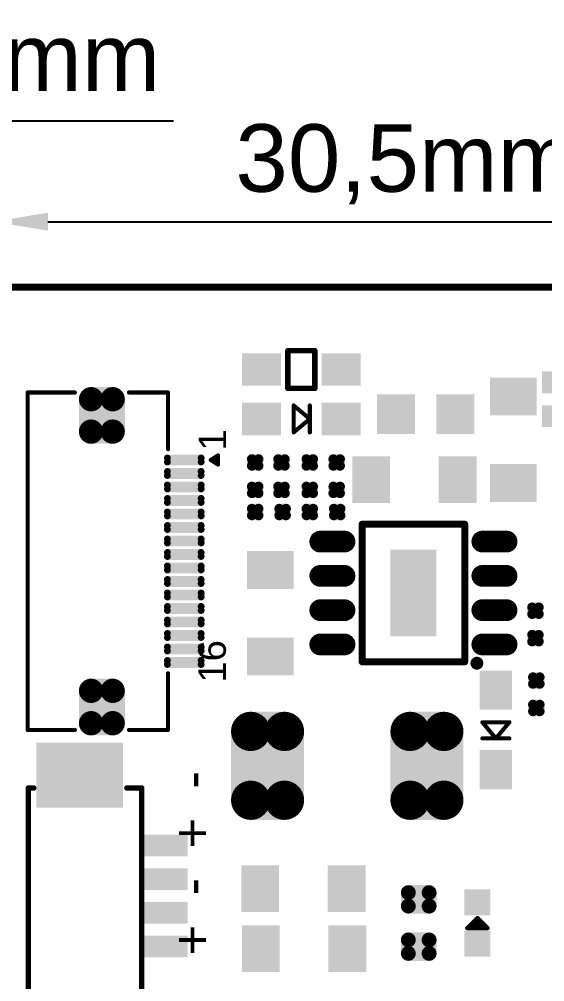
# Model space of a CAD drawing. Header units: millimetres. Extents: x 154 to 268, y 72 to 174.
# Drawn here: x 183.98 to 203.44, y 138.73 to 174.38 of the extents above; entities that cross this region are included whole.
import ezdxf

# ---------------------------------------------------------------- set-up
doc = ezdxf.new("R2010")
doc.units = ezdxf.units.MM
for name, color, linetype in [('Mechanical9', 56, 'Continuous'), ('TopOverlay', 52, 'Continuous'), ('TopPaste', 8, 'Continuous'), ('TopSolder', 216, 'Continuous')]:
    doc.layers.add(name, color=color, linetype=linetype)
doc.styles.get("Standard").update_dxf_attribs({"font": 'arial.ttf'})
doc.dimstyles.new('ISO-25', dxfattribs={"dimtxt": 2.5, "dimasz": 2, "dimexe": 1.25, "dimexo": 0.625, "dimtad": 1, "dimtxsty": 'Standard', "dimcen": 2.5, "dimadec": 0, "dimazin": 0, "dimtfac": 1, "dimtmove": 0, "dimatfit": 3, "dimfxl": 1, "dimarcsym": 0})

# ---------------------------------------------------------------- blocks, each defined once
blk = doc.blocks.new('*D4')
at = {"color": 0, "lineweight": -2}
for p, q in [((169.544, 165.078), (169.544, 171.864)), ((174.044, 165.078), (174.044, 171.864)), ((167.544, 170.614), (165.544, 170.614)), ((169.544, 170.614), (174.044, 170.614)), ((176.044, 170.614), (189.698, 170.614))]:
    blk.add_line(p, q, dxfattribs=at)
at = {"color": 0}
for points in [[(167.544, 170.947), (167.544, 170.28), (169.544, 170.614)], [(176.044, 170.947), (176.044, 170.28), (174.044, 170.614)]]:
    blk.add_solid(points, dxfattribs=at)
at = {"layer": 'Defpoints', "color": 0}
for p in [(174.044, 170.614), (169.544, 164.453), (174.044, 164.453)]:
    blk.add_point(p, dxfattribs=at)
at = {"color": 0, "insert": (183.871, 172.736), "char_height": 2.5, "attachment_point": 5}
blk.add_mtext('4,5mm', dxfattribs=at)
blk = doc.blocks.new('*D6')
at = {"color": 0, "lineweight": -2}
for p, q in [((183.044, 165.078), (183.044, 168.128)), ((213.544, 165.078), (213.544, 168.128)), ((185.044, 166.878), (211.544, 166.878))]:
    blk.add_line(p, q, dxfattribs=at)
at = {"color": 0}
for points in [[(185.044, 167.211), (185.044, 166.545), (183.044, 166.878)], [(211.544, 167.211), (211.544, 166.545), (213.544, 166.878)]]:
    blk.add_solid(points, dxfattribs=at)
at = {"layer": 'Defpoints', "color": 0}
for p in [(213.544, 166.878), (183.044, 164.453), (213.544, 164.453)]:
    blk.add_point(p, dxfattribs=at)
at = {"color": 0, "insert": (198.294, 169.005), "char_height": 2.5, "attachment_point": 5}
blk.add_mtext('30,5mm', dxfattribs=at)

msp = doc.modelspace()

# ---------------------------------------------------------------- linework, layer by layer
at = {"layer": 'Mechanical9', "const_width": 0.254}
msp.add_lwpolyline([(183.044, 164.453), (213.544, 164.453)], dxfattribs=at)
at = {"layer": 'TopOverlay'}
for p, q in [((194.741, 159.573), (194.141, 160.073)), ((194.141, 160.073), (194.141, 159.073)), ((194.141, 159.073), (194.741, 159.573)), ((201.129, 148.34), (201.629, 147.74)), ((202.129, 148.34), (201.129, 148.34)), ((201.629, 147.74), (202.129, 148.34))]:
    msp.add_line(p, q, dxfattribs=at)
for points, const_width in [([(193.927, 160.703), (193.927, 162.103)], 0.2), ([(193.927, 162.103), (194.927, 162.103)], 0.2), ([(194.927, 160.703), (194.927, 162.103)], 0.2), ([(193.927, 160.703), (194.927, 160.703)], 0.2), ([(184.293, 160.553), (184.293, 148.053)], 0.152), ([(184.293, 160.553), (186.043, 160.553)], 0.152), ([(188.043, 160.553), (189.493, 160.553)], 0.152), ([(189.493, 158.453), (189.493, 160.553)], 0.152), ([(194.141, 160.073), (194.741, 159.573)], 0.152), ([(194.141, 159.173), (194.141, 160.073)], 0.152), ([(194.741, 159.073), (194.741, 160.073)], 0.152), ([(194.141, 159.073), (194.741, 159.573)], 0.152), ([(194.141, 159.073), (194.141, 159.173)], 0.152), ([(191.073, 158.053), (191.343, 158.223)], 0.152), ([(191.343, 157.883), (191.343, 158.223)], 0.152), ([(191.073, 158.053), (191.343, 157.883)], 0.152), ([(191.073, 158.053), (191.243, 158.053)], 0.152), ([(196.677, 155.675), (200.477, 155.675)], 0.254), ([(196.677, 155.15), (196.677, 155.675)], 0.254), ([(200.477, 150.575), (200.477, 155.675)], 0.254), ([(196.677, 150.575), (196.677, 155.15)], 0.254), ([(196.677, 150.575), (200.477, 150.575)], 0.254), ([(189.493, 148.053), (189.493, 150.153)], 0.152), ([(201.129, 148.34), (201.629, 147.74)], 0.152), ([(201.129, 148.34), (201.229, 148.34)], 0.152), ([(201.229, 148.34), (202.129, 148.34)], 0.152), ([(201.629, 147.74), (202.129, 148.34)], 0.152), ([(184.293, 148.053), (186.043, 148.053)], 0.152), ([(188.043, 148.053), (189.493, 148.053)], 0.152), ([(201.129, 147.74), (202.129, 147.74)], 0.152), ([(184.318, 137.903), (184.318, 145.903)], 0.203), ([(184.318, 145.903), (184.318, 145.903)], 0.203), ([(184.318, 145.903), (184.518, 145.903)], 0.203), ([(187.968, 145.903), (188.518, 145.903)], 0.203), ([(188.518, 137.903), (188.518, 145.903)], 0.203), ([(188.518, 145.903), (188.518, 145.903)], 0.203), ([(188.518, 145.903), (188.518, 145.903)], 0.203), ([(200.563, 140.712), (200.944, 141.093)], 0.152), ([(200.563, 140.712), (200.944, 141.093)], 0.152), ([(200.753, 140.712), (200.944, 140.903)], 0.152), ([(200.944, 141.093), (201.325, 140.712)], 0.152), ([(200.944, 140.712), (200.944, 141.093)], 0.152), ([(200.944, 140.903), (201.134, 140.712)], 0.152), ([(200.563, 140.712), (201.325, 140.712)], 0.152), ([(200.563, 140.712), (200.753, 140.712)], 0.152), ([(200.944, 140.712), (201.325, 140.712)], 0.152), ([(201.134, 140.712), (201.325, 140.712)], 0.152)]:
    msp.add_lwpolyline(points, dxfattribs=dict(at, const_width=const_width))
for points, const_width in [([(193.877, 162.103, 1), (193.977, 162.103, 1)], 0.1), ([(193.877, 162.103, 1), (193.977, 162.103, 1)], 0.1), ([(194.877, 162.103, 1), (194.977, 162.103, 1)], 0.1), ([(194.877, 162.103, 1), (194.977, 162.103, 1)], 0.1), ([(193.877, 160.703, 1), (193.977, 160.703, 1)], 0.1), ([(193.877, 160.703, 1), (193.977, 160.703, 1)], 0.1), ([(194.877, 160.703, 1), (194.977, 160.703, 1)], 0.1), ([(194.877, 160.703, 1), (194.977, 160.703, 1)], 0.1), ([(184.255, 160.553, 1), (184.331, 160.553, 1)], 0.0762), ([(184.255, 160.553, 1), (184.331, 160.553, 1)], 0.0762), ([(186.005, 160.553, 1), (186.081, 160.553, 1)], 0.0762), ([(188.005, 160.553, 1), (188.081, 160.553, 1)], 0.0762), ([(189.455, 160.553, 1), (189.531, 160.553, 1)], 0.0762), ([(189.455, 160.553, 1), (189.531, 160.553, 1)], 0.0762), ([(194.103, 160.073, 1), (194.179, 160.073, 1)], 0.0762), ([(194.103, 160.073, 1), (194.179, 160.073, 1)], 0.0762), ([(194.703, 160.073, 1), (194.779, 160.073, 1)], 0.0762), ([(194.703, 159.573, 1), (194.779, 159.573, 1)], 0.0762), ([(194.703, 159.573, 1), (194.779, 159.573, 1)], 0.0762), ([(194.103, 159.173, 1), (194.179, 159.173, 1)], 0.0762), ([(194.103, 159.173, 1), (194.179, 159.173, 1)], 0.0762), ([(194.103, 159.073, 1), (194.179, 159.073, 1)], 0.0762), ([(194.103, 159.073, 1), (194.179, 159.073, 1)], 0.0762), ([(194.703, 159.073, 1), (194.779, 159.073, 1)], 0.0762), ([(189.455, 158.453, 1), (189.531, 158.453, 1)], 0.0762), ([(191.305, 158.223, 1), (191.381, 158.223, 1)], 0.0762), ([(191.305, 158.223, 1), (191.381, 158.223, 1)], 0.0762), ([(191.035, 158.053, 1), (191.111, 158.053, 1)], 0.0762), ([(191.035, 158.053, 1), (191.111, 158.053, 1)], 0.0762), ([(191.035, 158.053, 1), (191.111, 158.053, 1)], 0.0762), ([(191.205, 158.053, 1), (191.281, 158.053, 1)], 0.0762), ([(191.305, 157.883, 1), (191.381, 157.883, 1)], 0.0762), ([(191.305, 157.883, 1), (191.381, 157.883, 1)], 0.0762), ([(196.614, 155.675, 1), (196.741, 155.675, 1)], 0.127), ([(196.614, 155.675, 1), (196.741, 155.675, 1)], 0.127), ([(200.414, 155.675, 1), (200.541, 155.675, 1)], 0.127), ([(200.414, 155.675, 1), (200.541, 155.675, 1)], 0.127), ([(196.614, 155.15, 1), (196.741, 155.15, 1)], 0.127), ([(196.614, 155.15, 1), (196.741, 155.15, 1)], 0.127), ([(196.614, 150.575, 1), (196.741, 150.575, 1)], 0.127), ([(196.614, 150.575, 1), (196.741, 150.575, 1)], 0.127), ([(200.414, 150.575, 1), (200.541, 150.575, 1)], 0.127), ([(200.414, 150.575, 1), (200.541, 150.575, 1)], 0.127), ([(201.039, 150.525, 1), (200.815, 150.525, 1)], 0.254), ([(200.752, 150.525, 1), (200.879, 150.525, 1)], 0.127), ([(200.976, 150.525, 1), (201.103, 150.525, 1)], 0.127), ([(189.455, 150.153, 1), (189.531, 150.153, 1)], 0.0762), ([(201.091, 148.34, 1), (201.167, 148.34, 1)], 0.0762), ([(201.091, 148.34, 1), (201.167, 148.34, 1)], 0.0762), ([(201.191, 148.34, 1), (201.267, 148.34, 1)], 0.0762), ([(201.191, 148.34, 1), (201.267, 148.34, 1)], 0.0762), ([(202.091, 148.34, 1), (202.167, 148.34, 1)], 0.0762), ([(202.091, 148.34, 1), (202.167, 148.34, 1)], 0.0762), ([(184.255, 148.053, 1), (184.331, 148.053, 1)], 0.0762), ([(184.255, 148.053, 1), (184.331, 148.053, 1)], 0.0762), ([(186.005, 148.053, 1), (186.081, 148.053, 1)], 0.0762), ([(188.005, 148.053, 1), (188.081, 148.053, 1)], 0.0762), ([(189.455, 148.053, 1), (189.531, 148.053, 1)], 0.0762), ([(189.455, 148.053, 1), (189.531, 148.053, 1)], 0.0762), ([(201.091, 147.74, 1), (201.167, 147.74, 1)], 0.0762), ([(201.591, 147.74, 1), (201.667, 147.74, 1)], 0.0762), ([(201.591, 147.74, 1), (201.667, 147.74, 1)], 0.0762), ([(202.091, 147.74, 1), (202.167, 147.74, 1)], 0.0762), ([(184.268, 145.903, 1), (184.369, 145.903, 1)], 0.102), ([(184.268, 145.903, 1), (184.369, 145.903, 1)], 0.102), ([(184.268, 145.903, 1), (184.369, 145.903, 1)], 0.102), ([(184.268, 145.903, 1), (184.369, 145.903, 1)], 0.102), ([(184.468, 145.903, 1), (184.569, 145.903, 1)], 0.102), ([(187.918, 145.903, 1), (188.019, 145.903, 1)], 0.102), ([(188.468, 145.903, 1), (188.569, 145.903, 1)], 0.102), ([(188.468, 145.903, 1), (188.569, 145.903, 1)], 0.102), ([(188.468, 145.903, 1), (188.569, 145.903, 1)], 0.102), ([(188.468, 145.903, 1), (188.569, 145.903, 1)], 0.102), ([(188.468, 145.903, 1), (188.569, 145.903, 1)], 0.102), ([(188.468, 145.903, 1), (188.569, 145.903, 1)], 0.102), ([(200.906, 141.093, 1), (200.982, 141.093, 1)], 0.0762), ([(200.906, 141.093, 1), (200.982, 141.093, 1)], 0.0762), ([(200.906, 141.093, 1), (200.982, 141.093, 1)], 0.0762), ([(200.906, 141.093, 1), (200.982, 141.093, 1)], 0.0762), ([(200.906, 140.903, 1), (200.982, 140.903, 1)], 0.0762), ([(200.906, 140.903, 1), (200.982, 140.903, 1)], 0.0762), ([(200.525, 140.712, 1), (200.601, 140.712, 1)], 0.0762), ([(200.525, 140.712, 1), (200.601, 140.712, 1)], 0.0762), ([(200.525, 140.712, 1), (200.601, 140.712, 1)], 0.0762), ([(200.525, 140.712, 1), (200.601, 140.712, 1)], 0.0762), ([(200.715, 140.712, 1), (200.791, 140.712, 1)], 0.0762), ([(200.715, 140.712, 1), (200.791, 140.712, 1)], 0.0762), ([(200.906, 140.712, 1), (200.982, 140.712, 1)], 0.0762), ([(200.906, 140.712, 1), (200.982, 140.712, 1)], 0.0762), ([(201.096, 140.712, 1), (201.172, 140.712, 1)], 0.0762), ([(201.096, 140.712, 1), (201.172, 140.712, 1)], 0.0762), ([(201.287, 140.712, 1), (201.363, 140.712, 1)], 0.0762), ([(201.287, 140.712, 1), (201.363, 140.712, 1)], 0.0762), ([(201.287, 140.712, 1), (201.363, 140.712, 1)], 0.0762), ([(201.287, 140.712, 1), (201.363, 140.712, 1)], 0.0762)]:
    msp.add_lwpolyline(points, format="xyb", close=True, dxfattribs=dict(at, const_width=const_width))
at = {"layer": 'TopPaste'}
for points, const_width in [([(186.443, 160.303, 1), (186.843, 160.303, 1)], 0.4), ([(187.243, 160.303, 1), (187.643, 160.303, 1)], 0.4), ([(186.443, 159.103, 1), (186.843, 159.103, 1)], 0.4), ([(187.243, 159.103, 1), (187.643, 159.103, 1)], 0.4), ([(189.431, 158.128, 1), (189.506, 158.128, 1)], 0.075), ([(189.431, 157.978, 1), (189.506, 157.978, 1)], 0.075), ([(190.681, 158.128, 1), (190.756, 158.128, 1)], 0.075), ([(190.681, 157.978, 1), (190.756, 157.978, 1)], 0.075), ([(192.529, 158.088, 1), (192.656, 158.088, 1)], 0.127), ([(192.529, 157.834, 1), (192.656, 157.834, 1)], 0.127), ([(192.783, 158.088, 1), (192.91, 158.088, 1)], 0.127), ([(192.783, 157.834, 1), (192.91, 157.834, 1)], 0.127), ([(193.502, 158.088, 1), (193.629, 158.088, 1)], 0.127), ([(193.502, 157.834, 1), (193.629, 157.834, 1)], 0.127), ([(193.756, 158.088, 1), (193.883, 158.088, 1)], 0.127), ([(193.756, 157.834, 1), (193.883, 157.834, 1)], 0.127), ([(194.548, 158.088, 1), (194.675, 158.088, 1)], 0.127), ([(194.548, 157.834, 1), (194.675, 157.834, 1)], 0.127), ([(194.802, 158.088, 1), (194.929, 158.088, 1)], 0.127), ([(194.802, 157.834, 1), (194.929, 157.834, 1)], 0.127), ([(195.545, 158.088, 1), (195.672, 158.088, 1)], 0.127), ([(195.545, 157.834, 1), (195.672, 157.834, 1)], 0.127), ([(195.799, 158.088, 1), (195.926, 158.088, 1)], 0.127), ([(195.799, 157.834, 1), (195.926, 157.834, 1)], 0.127), ([(189.431, 157.628, 1), (189.506, 157.628, 1)], 0.075), ([(190.681, 157.628, 1), (190.756, 157.628, 1)], 0.075), ([(189.431, 157.478, 1), (189.506, 157.478, 1)], 0.075), ([(190.681, 157.478, 1), (190.756, 157.478, 1)], 0.075), ([(189.431, 157.128, 1), (189.506, 157.128, 1)], 0.075), ([(189.431, 156.978, 1), (189.506, 156.978, 1)], 0.075), ([(190.681, 157.128, 1), (190.756, 157.128, 1)], 0.075), ([(190.681, 156.978, 1), (190.756, 156.978, 1)], 0.075), ([(192.529, 157.072, 1), (192.656, 157.072, 1)], 0.127), ([(192.529, 156.818, 1), (192.656, 156.818, 1)], 0.127), ([(192.783, 157.072, 1), (192.91, 157.072, 1)], 0.127), ([(192.783, 156.818, 1), (192.91, 156.818, 1)], 0.127), ([(193.502, 157.072, 1), (193.629, 157.072, 1)], 0.127), ([(193.502, 156.818, 1), (193.629, 156.818, 1)], 0.127), ([(193.756, 157.072, 1), (193.883, 157.072, 1)], 0.127), ([(193.756, 156.818, 1), (193.883, 156.818, 1)], 0.127), ([(194.548, 157.072, 1), (194.675, 157.072, 1)], 0.127), ([(194.548, 156.818, 1), (194.675, 156.818, 1)], 0.127), ([(194.802, 157.072, 1), (194.929, 157.072, 1)], 0.127), ([(194.802, 156.818, 1), (194.929, 156.818, 1)], 0.127), ([(195.545, 157.072, 1), (195.672, 157.072, 1)], 0.127), ([(195.545, 156.818, 1), (195.672, 156.818, 1)], 0.127), ([(195.799, 157.072, 1), (195.926, 157.072, 1)], 0.127), ([(195.799, 156.818, 1), (195.926, 156.818, 1)], 0.127), ([(189.431, 156.628, 1), (189.506, 156.628, 1)], 0.075), ([(189.431, 156.478, 1), (189.506, 156.478, 1)], 0.075), ([(190.681, 156.628, 1), (190.756, 156.628, 1)], 0.075), ([(190.681, 156.478, 1), (190.756, 156.478, 1)], 0.075), ([(189.431, 156.128, 1), (189.506, 156.128, 1)], 0.075), ([(190.681, 156.128, 1), (190.756, 156.128, 1)], 0.075), ([(192.529, 156.252, 1), (192.656, 156.252, 1)], 0.127), ([(192.783, 156.252, 1), (192.91, 156.252, 1)], 0.127), ([(193.545, 156.252, 1), (193.672, 156.252, 1)], 0.127), ([(193.799, 156.252, 1), (193.926, 156.252, 1)], 0.127), ([(194.548, 156.252, 1), (194.675, 156.252, 1)], 0.127), ([(194.802, 156.252, 1), (194.929, 156.252, 1)], 0.127), ([(195.564, 156.252, 1), (195.691, 156.252, 1)], 0.127), ([(195.818, 156.252, 1), (195.945, 156.252, 1)], 0.127), ([(189.431, 155.978, 1), (189.506, 155.978, 1)], 0.075), ([(190.681, 155.978, 1), (190.756, 155.978, 1)], 0.075), ([(192.529, 155.998, 1), (192.656, 155.998, 1)], 0.127), ([(192.783, 155.998, 1), (192.91, 155.998, 1)], 0.127), ([(193.545, 155.998, 1), (193.672, 155.998, 1)], 0.127), ([(193.799, 155.998, 1), (193.926, 155.998, 1)], 0.127), ([(194.548, 155.998, 1), (194.675, 155.998, 1)], 0.127), ([(194.802, 155.998, 1), (194.929, 155.998, 1)], 0.127), ([(195.564, 155.998, 1), (195.691, 155.998, 1)], 0.127), ([(195.818, 155.998, 1), (195.945, 155.998, 1)], 0.127), ([(189.431, 155.628, 1), (189.506, 155.628, 1)], 0.075), ([(189.431, 155.478, 1), (189.506, 155.478, 1)], 0.075), ([(190.681, 155.628, 1), (190.756, 155.628, 1)], 0.075), ([(190.681, 155.478, 1), (190.756, 155.478, 1)], 0.075), ([(189.431, 155.128, 1), (189.506, 155.128, 1)], 0.075), ([(190.681, 155.128, 1), (190.756, 155.128, 1)], 0.075), ([(194.977, 155.03, 1), (195.277, 155.03, 1)], 0.3), ([(195.877, 155.03, 1), (196.177, 155.03, 1)], 0.3), ([(200.977, 155.03, 1), (201.277, 155.03, 1)], 0.3), ([(201.877, 155.03, 1), (202.177, 155.03, 1)], 0.3), ([(189.431, 154.978, 1), (189.506, 154.978, 1)], 0.075), ([(190.681, 154.978, 1), (190.756, 154.978, 1)], 0.075), ([(189.431, 154.628, 1), (189.506, 154.628, 1)], 0.075), ([(189.431, 154.478, 1), (189.506, 154.478, 1)], 0.075), ([(190.681, 154.628, 1), (190.756, 154.628, 1)], 0.075), ([(190.681, 154.478, 1), (190.756, 154.478, 1)], 0.075), ([(189.431, 154.128, 1), (189.506, 154.128, 1)], 0.075), ([(189.431, 153.978, 1), (189.506, 153.978, 1)], 0.075), ([(190.681, 154.128, 1), (190.756, 154.128, 1)], 0.075), ([(190.681, 153.978, 1), (190.756, 153.978, 1)], 0.075), ([(194.977, 153.76, 1), (195.277, 153.76, 1)], 0.3), ([(195.877, 153.76, 1), (196.177, 153.76, 1)], 0.3), ([(200.977, 153.76, 1), (201.277, 153.76, 1)], 0.3), ([(201.877, 153.76, 1), (202.177, 153.76, 1)], 0.3), ([(189.431, 153.628, 1), (189.506, 153.628, 1)], 0.075), ([(190.681, 153.628, 1), (190.756, 153.628, 1)], 0.075), ([(189.431, 153.478, 1), (189.506, 153.478, 1)], 0.075), ([(190.681, 153.478, 1), (190.756, 153.478, 1)], 0.075), ([(189.431, 153.128, 1), (189.506, 153.128, 1)], 0.075), ([(189.431, 152.978, 1), (189.506, 152.978, 1)], 0.075), ([(190.681, 153.128, 1), (190.756, 153.128, 1)], 0.075), ([(190.681, 152.978, 1), (190.756, 152.978, 1)], 0.075), ([(189.431, 152.628, 1), (189.506, 152.628, 1)], 0.075), ([(190.681, 152.628, 1), (190.756, 152.628, 1)], 0.075), ([(194.977, 152.49, 1), (195.277, 152.49, 1)], 0.3), ([(195.877, 152.49, 1), (196.177, 152.49, 1)], 0.3), ([(200.977, 152.49, 1), (201.277, 152.49, 1)], 0.3), ([(201.877, 152.49, 1), (202.177, 152.49, 1)], 0.3), ([(202.903, 152.597, 1), (203.03, 152.597, 1)], 0.127), ([(203.157, 152.597, 1), (203.284, 152.597, 1)], 0.127), ([(189.431, 152.478, 1), (189.506, 152.478, 1)], 0.075), ([(190.681, 152.478, 1), (190.756, 152.478, 1)], 0.075), ([(202.903, 152.343, 1), (203.03, 152.343, 1)], 0.127), ([(203.157, 152.343, 1), (203.284, 152.343, 1)], 0.127), ([(189.431, 152.128, 1), (189.506, 152.128, 1)], 0.075), ([(189.431, 151.978, 1), (189.506, 151.978, 1)], 0.075), ([(190.681, 152.128, 1), (190.756, 152.128, 1)], 0.075), ([(190.681, 151.978, 1), (190.756, 151.978, 1)], 0.075), ([(189.431, 151.628, 1), (189.506, 151.628, 1)], 0.075), ([(189.431, 151.478, 1), (189.506, 151.478, 1)], 0.075), ([(190.681, 151.628, 1), (190.756, 151.628, 1)], 0.075), ([(190.681, 151.478, 1), (190.756, 151.478, 1)], 0.075), ([(194.977, 151.22, 1), (195.277, 151.22, 1)], 0.3), ([(195.877, 151.22, 1), (196.177, 151.22, 1)], 0.3), ([(200.977, 151.22, 1), (201.277, 151.22, 1)], 0.3), ([(201.877, 151.22, 1), (202.177, 151.22, 1)], 0.3), ([(202.903, 151.581, 1), (203.03, 151.581, 1)], 0.127), ([(203.157, 151.581, 1), (203.284, 151.581, 1)], 0.127), ([(189.431, 151.128, 1), (189.506, 151.128, 1)], 0.075), ([(190.681, 151.128, 1), (190.756, 151.128, 1)], 0.075), ([(202.903, 151.327, 1), (203.03, 151.327, 1)], 0.127), ([(203.157, 151.327, 1), (203.284, 151.327, 1)], 0.127), ([(189.431, 150.978, 1), (189.506, 150.978, 1)], 0.075), ([(190.681, 150.978, 1), (190.756, 150.978, 1)], 0.075), ([(189.431, 150.628, 1), (189.506, 150.628, 1)], 0.075), ([(189.431, 150.478, 1), (189.506, 150.478, 1)], 0.075), ([(190.681, 150.628, 1), (190.756, 150.628, 1)], 0.075), ([(190.681, 150.478, 1), (190.756, 150.478, 1)], 0.075), ([(202.937, 150.01, 1), (203.064, 150.01, 1)], 0.127), ([(203.191, 150.01, 1), (203.318, 150.01, 1)], 0.127), ([(186.443, 149.503, 1), (186.843, 149.503, 1)], 0.4), ([(187.243, 149.503, 1), (187.643, 149.503, 1)], 0.4), ([(202.937, 149.756, 1), (203.064, 149.756, 1)], 0.127), ([(203.191, 149.756, 1), (203.318, 149.756, 1)], 0.127), ([(202.937, 148.994, 1), (203.064, 148.994, 1)], 0.127), ([(203.191, 148.994, 1), (203.318, 148.994, 1)], 0.127), ([(186.443, 148.303, 1), (186.843, 148.303, 1)], 0.4), ([(187.243, 148.303, 1), (187.643, 148.303, 1)], 0.4), ([(202.937, 148.74, 1), (203.064, 148.74, 1)], 0.127), ([(203.191, 148.74, 1), (203.318, 148.74, 1)], 0.127), ([(192.24, 148, 1), (192.865, 148, 1)], 0.625), ([(193.49, 148, 1), (194.115, 148, 1)], 0.625), ([(198.14, 148, 1), (198.765, 148, 1)], 0.625), ([(199.39, 148, 1), (200.015, 148, 1)], 0.625), ([(192.24, 145.45, 1), (192.865, 145.45, 1)], 0.625), ([(193.49, 145.45, 1), (194.115, 145.45, 1)], 0.625), ([(198.14, 145.45, 1), (198.765, 145.45, 1)], 0.625), ([(199.39, 145.45, 1), (200.015, 145.45, 1)], 0.625), ([(198.263, 142.029, 1), (198.513, 142.029, 1)], 0.25), ([(199.033, 142.029, 1), (199.283, 142.029, 1)], 0.25), ([(198.263, 141.529, 1), (198.513, 141.529, 1)], 0.25), ([(199.033, 141.529, 1), (199.283, 141.529, 1)], 0.25), ([(198.263, 140.277, 1), (198.513, 140.277, 1)], 0.25), ([(199.033, 140.277, 1), (199.283, 140.277, 1)], 0.25), ([(198.263, 139.777, 1), (198.513, 139.777, 1)], 0.25), ([(199.033, 139.777, 1), (199.283, 139.777, 1)], 0.25)]:
    msp.add_lwpolyline(points, format="xyb", close=True, dxfattribs=dict(at, const_width=const_width))
at = {"layer": 'TopPaste', "const_width": 0.6}
for points in [[(195.127, 155.03), (196.027, 155.03)], [(201.127, 155.03), (202.027, 155.03)], [(195.127, 153.76), (196.027, 153.76)], [(201.127, 153.76), (202.027, 153.76)], [(195.127, 152.49), (196.027, 152.49)], [(201.127, 152.49), (202.027, 152.49)], [(195.127, 151.22), (196.027, 151.22)], [(201.127, 151.22), (202.027, 151.22)]]:
    msp.add_lwpolyline(points, dxfattribs=at)
at = {"layer": 'TopPaste'}
for points in [[(193.577, 161.903), (192.327, 161.903), (193.577, 160.903), (192.327, 160.903)], [(196.527, 161.903), (195.277, 161.903), (196.527, 160.903), (195.277, 160.903)], [(201.515, 161.003), (201.515, 159.803), (203.039, 161.003), (203.039, 159.803)], [(187.443, 158.703), (187.443, 160.703), (186.643, 158.703), (186.643, 160.703)], [(187.843, 159.103), (187.843, 160.303), (186.243, 159.103), (186.243, 160.303)], [(193.577, 160.073), (192.327, 160.073), (193.577, 159.073), (192.327, 159.073)], [(196.527, 160.073), (195.277, 160.073), (196.527, 159.073), (195.277, 159.073)], [(198.527, 160.388), (197.327, 160.388), (198.527, 159.118), (197.327, 159.118)], [(200.727, 160.388), (199.527, 160.388), (200.727, 159.118), (199.527, 159.118)], [(190.793, 157.978), (190.793, 158.128), (189.393, 157.978), (189.393, 158.128)], [(190.718, 157.903), (190.718, 158.203), (189.468, 157.903), (189.468, 158.203)], [(192.465, 158.088), (192.465, 157.834), (192.973, 158.088), (192.973, 157.834)], [(192.592, 158.215), (192.592, 157.707), (192.846, 158.215), (192.846, 157.707)], [(193.947, 157.834), (193.947, 158.088), (193.439, 157.834), (193.439, 158.088)], [(193.82, 157.707), (193.82, 158.215), (193.566, 157.707), (193.566, 158.215)], [(194.485, 158.088), (194.485, 157.834), (194.993, 158.088), (194.993, 157.834)], [(194.612, 158.215), (194.612, 157.707), (194.866, 158.215), (194.866, 157.707)], [(195.99, 157.834), (195.99, 158.088), (195.482, 157.834), (195.482, 158.088)], [(195.863, 157.707), (195.863, 158.215), (195.609, 157.707), (195.609, 158.215)], [(196.411, 156.564), (197.611, 156.564), (196.411, 158.088), (197.611, 158.088)], [(199.611, 156.564), (200.811, 156.564), (199.611, 158.088), (200.811, 158.088)], [(190.793, 157.478), (190.793, 157.628), (189.393, 157.478), (189.393, 157.628)], [(190.718, 157.403), (190.718, 157.703), (189.468, 157.403), (189.468, 157.703)], [(201.515, 157.803), (201.515, 156.603), (203.039, 157.803), (203.039, 156.603)], [(190.793, 156.978), (190.793, 157.128), (189.393, 156.978), (189.393, 157.128)], [(190.718, 156.903), (190.718, 157.203), (189.468, 156.903), (189.468, 157.203)], [(192.465, 157.072), (192.465, 156.818), (192.973, 157.072), (192.973, 156.818)], [(192.592, 157.199), (192.592, 156.691), (192.846, 157.199), (192.846, 156.691)], [(193.947, 156.818), (193.947, 157.072), (193.439, 156.818), (193.439, 157.072)], [(193.82, 156.691), (193.82, 157.199), (193.566, 156.691), (193.566, 157.199)], [(194.485, 157.072), (194.485, 156.818), (194.993, 157.072), (194.993, 156.818)], [(194.612, 157.199), (194.612, 156.691), (194.866, 157.199), (194.866, 156.691)], [(195.99, 156.818), (195.99, 157.072), (195.482, 156.818), (195.482, 157.072)], [(195.863, 156.691), (195.863, 157.199), (195.609, 156.691), (195.609, 157.199)], [(190.793, 156.478), (190.793, 156.628), (189.393, 156.478), (189.393, 156.628)], [(190.718, 156.403), (190.718, 156.703), (189.468, 156.403), (189.468, 156.703)], [(190.718, 155.903), (190.718, 156.203), (189.468, 155.903), (189.468, 156.203)], [(192.973, 156.252), (192.465, 156.252), (192.973, 155.998), (192.465, 155.998)], [(192.846, 156.379), (192.592, 156.379), (192.846, 155.871), (192.592, 155.871)], [(193.989, 156.252), (193.481, 156.252), (193.989, 155.998), (193.481, 155.998)], [(193.862, 156.379), (193.608, 156.379), (193.862, 155.871), (193.608, 155.871)], [(194.993, 156.252), (194.485, 156.252), (194.993, 155.998), (194.485, 155.998)], [(194.866, 156.379), (194.612, 156.379), (194.866, 155.871), (194.612, 155.871)], [(196.009, 156.252), (195.501, 156.252), (196.009, 155.998), (195.501, 155.998)], [(195.882, 156.379), (195.628, 156.379), (195.882, 155.871), (195.628, 155.871)], [(190.793, 155.978), (190.793, 156.128), (189.393, 155.978), (189.393, 156.128)], [(190.793, 155.478), (190.793, 155.628), (189.393, 155.478), (189.393, 155.628)], [(190.718, 155.403), (190.718, 155.703), (189.468, 155.403), (189.468, 155.703)], [(190.793, 154.978), (190.793, 155.128), (189.393, 154.978), (189.393, 155.128)], [(190.718, 154.903), (190.718, 155.203), (189.468, 154.903), (189.468, 155.203)], [(190.793, 154.478), (190.793, 154.628), (189.393, 154.478), (189.393, 154.628)], [(190.718, 154.403), (190.718, 154.703), (189.468, 154.403), (189.468, 154.703)], [(192.515, 154.574), (192.515, 153.374), (194.039, 154.574), (194.039, 153.374)], [(199.327, 154.625), (197.827, 154.625), (199.327, 151.625), (197.827, 151.625)], [(190.793, 153.978), (190.793, 154.128), (189.393, 153.978), (189.393, 154.128)], [(190.718, 153.903), (190.718, 154.203), (189.468, 153.903), (189.468, 154.203)], [(190.718, 153.403), (190.718, 153.703), (189.468, 153.403), (189.468, 153.703)], [(190.793, 153.478), (190.793, 153.628), (189.393, 153.478), (189.393, 153.628)], [(190.793, 152.978), (190.793, 153.128), (189.393, 152.978), (189.393, 153.128)], [(190.718, 152.903), (190.718, 153.203), (189.468, 152.903), (189.468, 153.203)], [(190.793, 152.478), (190.793, 152.628), (189.393, 152.478), (189.393, 152.628)], [(190.718, 152.403), (190.718, 152.703), (189.468, 152.403), (189.468, 152.703)], [(203.348, 152.343), (203.348, 152.597), (202.84, 152.343), (202.84, 152.597)], [(203.221, 152.216), (203.221, 152.724), (202.967, 152.216), (202.967, 152.724)], [(190.793, 151.978), (190.793, 152.128), (189.393, 151.978), (189.393, 152.128)], [(190.718, 151.903), (190.718, 152.203), (189.468, 151.903), (189.468, 152.203)], [(190.793, 151.478), (190.793, 151.628), (189.393, 151.478), (189.393, 151.628)], [(190.718, 151.403), (190.718, 151.703), (189.468, 151.403), (189.468, 151.703)], [(203.348, 151.327), (203.348, 151.581), (202.84, 151.327), (202.84, 151.581)], [(203.221, 151.2), (203.221, 151.708), (202.967, 151.2), (202.967, 151.708)], [(190.718, 150.903), (190.718, 151.203), (189.468, 150.903), (189.468, 151.203)], [(192.515, 151.374), (192.515, 150.174), (194.039, 151.374), (194.039, 150.174)], [(190.793, 150.978), (190.793, 151.128), (189.393, 150.978), (189.393, 151.128)], [(190.793, 150.478), (190.793, 150.628), (189.393, 150.478), (189.393, 150.628)], [(190.718, 150.403), (190.718, 150.703), (189.468, 150.403), (189.468, 150.703)], [(202.129, 148.903), (202.129, 150.153), (201.129, 148.903), (201.129, 150.153)], [(203, 150.137), (203, 149.629), (203.254, 150.137), (203.254, 149.629)], [(186.643, 149.903), (186.643, 147.903), (187.443, 149.903), (187.443, 147.903)], [(202.873, 150.01), (202.873, 149.756), (203.381, 150.01), (203.381, 149.756)], [(186.243, 149.503), (186.243, 148.303), (187.843, 149.503), (187.843, 148.303)], [(203, 149.121), (203, 148.613), (203.254, 149.121), (203.254, 148.613)], [(202.873, 148.994), (202.873, 148.74), (203.381, 148.994), (203.381, 148.74)], [(193.802, 148.625), (192.552, 148.625), (193.802, 144.825), (192.552, 144.825)], [(199.702, 148.625), (198.452, 148.625), (199.702, 144.825), (198.452, 144.825)], [(194.427, 148), (191.927, 148), (194.427, 145.45), (191.927, 145.45)], [(200.327, 148), (197.827, 148), (200.327, 145.45), (197.827, 145.45)], [(187.718, 145.278), (187.718, 147.478), (184.718, 145.278), (184.718, 147.478)], [(202.129, 145.953), (202.129, 147.203), (201.129, 145.953), (201.129, 147.203)], [(190.118, 143.478), (190.118, 144.078), (188.518, 143.478), (188.518, 144.078)], [(190.118, 142.228), (190.118, 142.828), (188.518, 142.228), (188.518, 142.828)], [(192.303, 141.413), (193.503, 141.413), (192.303, 142.937), (193.503, 142.937)], [(195.503, 141.413), (196.703, 141.413), (195.503, 142.937), (196.703, 142.937)], [(198.388, 142.279), (198.388, 141.279), (199.158, 142.279), (199.158, 141.279)], [(198.138, 142.029), (198.138, 141.529), (199.408, 142.029), (199.408, 141.529)], [(201.325, 141.284), (201.325, 142.046), (200.563, 141.284), (200.563, 142.046)], [(190.118, 140.978), (190.118, 141.578), (188.518, 140.978), (188.518, 141.578)], [(192.327, 139.195), (193.527, 139.195), (192.327, 140.719), (193.527, 140.719)], [(195.527, 139.195), (196.727, 139.195), (195.527, 140.719), (196.727, 140.719)], [(198.388, 140.527), (198.388, 139.527), (199.158, 140.527), (199.158, 139.527)], [(201.325, 139.76), (201.325, 140.522), (200.563, 139.76), (200.563, 140.522)], [(190.118, 139.728), (190.118, 140.328), (188.518, 139.728), (188.518, 140.328)], [(198.138, 140.277), (198.138, 139.777), (199.408, 140.277), (199.408, 139.777)]]:
    msp.add_solid(points, dxfattribs=at)
at = {"layer": 'TopSolder'}
for points, const_width in [([(186.418, 160.303, 1), (186.868, 160.303, 1)], 0.451), ([(187.218, 160.303, 1), (187.668, 160.303, 1)], 0.451), ([(186.418, 159.103, 1), (186.868, 159.103, 1)], 0.451), ([(187.218, 159.103, 1), (187.668, 159.103, 1)], 0.451), ([(189.405, 158.128, 1), (189.531, 158.128, 1)], 0.126), ([(189.405, 157.978, 1), (189.531, 157.978, 1)], 0.126), ([(190.655, 158.128, 1), (190.781, 158.128, 1)], 0.126), ([(190.655, 157.978, 1), (190.781, 157.978, 1)], 0.126), ([(192.503, 158.088, 1), (192.681, 158.088, 1)], 0.178), ([(192.503, 157.834, 1), (192.681, 157.834, 1)], 0.178), ([(192.757, 158.088, 1), (192.935, 158.088, 1)], 0.178), ([(192.757, 157.834, 1), (192.935, 157.834, 1)], 0.178), ([(193.477, 158.088, 1), (193.654, 158.088, 1)], 0.178), ([(193.477, 157.834, 1), (193.654, 157.834, 1)], 0.178), ([(193.731, 158.088, 1), (193.908, 158.088, 1)], 0.178), ([(193.731, 157.834, 1), (193.908, 157.834, 1)], 0.178), ([(194.523, 158.088, 1), (194.701, 158.088, 1)], 0.178), ([(194.523, 157.834, 1), (194.701, 157.834, 1)], 0.178), ([(194.777, 158.088, 1), (194.955, 158.088, 1)], 0.178), ([(194.777, 157.834, 1), (194.955, 157.834, 1)], 0.178), ([(195.52, 158.088, 1), (195.697, 158.088, 1)], 0.178), ([(195.52, 157.834, 1), (195.697, 157.834, 1)], 0.178), ([(195.774, 158.088, 1), (195.951, 158.088, 1)], 0.178), ([(195.774, 157.834, 1), (195.951, 157.834, 1)], 0.178), ([(189.405, 157.628, 1), (189.531, 157.628, 1)], 0.126), ([(189.405, 157.478, 1), (189.531, 157.478, 1)], 0.126), ([(190.655, 157.628, 1), (190.781, 157.628, 1)], 0.126), ([(190.655, 157.478, 1), (190.781, 157.478, 1)], 0.126), ([(189.405, 157.128, 1), (189.531, 157.128, 1)], 0.126), ([(190.655, 157.128, 1), (190.781, 157.128, 1)], 0.126), ([(192.503, 157.072, 1), (192.681, 157.072, 1)], 0.178), ([(192.757, 157.072, 1), (192.935, 157.072, 1)], 0.178), ([(193.477, 157.072, 1), (193.654, 157.072, 1)], 0.178), ([(193.731, 157.072, 1), (193.908, 157.072, 1)], 0.178), ([(194.523, 157.072, 1), (194.701, 157.072, 1)], 0.178), ([(194.777, 157.072, 1), (194.955, 157.072, 1)], 0.178), ([(195.52, 157.072, 1), (195.697, 157.072, 1)], 0.178), ([(195.774, 157.072, 1), (195.951, 157.072, 1)], 0.178), ([(189.405, 156.978, 1), (189.531, 156.978, 1)], 0.126), ([(190.655, 156.978, 1), (190.781, 156.978, 1)], 0.126), ([(192.503, 156.818, 1), (192.681, 156.818, 1)], 0.178), ([(192.757, 156.818, 1), (192.935, 156.818, 1)], 0.178), ([(193.477, 156.818, 1), (193.654, 156.818, 1)], 0.178), ([(193.731, 156.818, 1), (193.908, 156.818, 1)], 0.178), ([(194.523, 156.818, 1), (194.701, 156.818, 1)], 0.178), ([(194.777, 156.818, 1), (194.955, 156.818, 1)], 0.178), ([(195.52, 156.818, 1), (195.697, 156.818, 1)], 0.178), ([(195.774, 156.818, 1), (195.951, 156.818, 1)], 0.178), ([(189.405, 156.628, 1), (189.531, 156.628, 1)], 0.126), ([(189.405, 156.478, 1), (189.531, 156.478, 1)], 0.126), ([(190.655, 156.628, 1), (190.781, 156.628, 1)], 0.126), ([(190.655, 156.478, 1), (190.781, 156.478, 1)], 0.126), ([(189.405, 156.128, 1), (189.531, 156.128, 1)], 0.126), ([(190.655, 156.128, 1), (190.781, 156.128, 1)], 0.126), ([(192.503, 156.252, 1), (192.681, 156.252, 1)], 0.178), ([(192.503, 155.998, 1), (192.681, 155.998, 1)], 0.178), ([(192.757, 156.252, 1), (192.935, 156.252, 1)], 0.178), ([(192.757, 155.998, 1), (192.935, 155.998, 1)], 0.178), ([(193.519, 156.252, 1), (193.697, 156.252, 1)], 0.178), ([(193.519, 155.998, 1), (193.697, 155.998, 1)], 0.178), ([(193.773, 156.252, 1), (193.951, 156.252, 1)], 0.178), ([(193.773, 155.998, 1), (193.951, 155.998, 1)], 0.178), ([(194.523, 156.252, 1), (194.701, 156.252, 1)], 0.178), ([(194.523, 155.998, 1), (194.701, 155.998, 1)], 0.178), ([(194.777, 156.252, 1), (194.955, 156.252, 1)], 0.178), ([(194.777, 155.998, 1), (194.955, 155.998, 1)], 0.178), ([(195.539, 156.252, 1), (195.717, 156.252, 1)], 0.178), ([(195.539, 155.998, 1), (195.717, 155.998, 1)], 0.178), ([(195.793, 156.252, 1), (195.971, 156.252, 1)], 0.178), ([(195.793, 155.998, 1), (195.971, 155.998, 1)], 0.178), ([(189.405, 155.978, 1), (189.531, 155.978, 1)], 0.126), ([(190.655, 155.978, 1), (190.781, 155.978, 1)], 0.126), ([(189.405, 155.628, 1), (189.531, 155.628, 1)], 0.126), ([(189.405, 155.478, 1), (189.531, 155.478, 1)], 0.126), ([(190.655, 155.628, 1), (190.781, 155.628, 1)], 0.126), ([(190.655, 155.478, 1), (190.781, 155.478, 1)], 0.126), ([(194.926, 155.03, 1), (195.328, 155.03, 1)], 0.402), ([(195.826, 155.03, 1), (196.228, 155.03, 1)], 0.402), ([(200.926, 155.03, 1), (201.328, 155.03, 1)], 0.402), ([(201.826, 155.03, 1), (202.228, 155.03, 1)], 0.402), ([(189.405, 155.128, 1), (189.531, 155.128, 1)], 0.126), ([(189.405, 154.978, 1), (189.531, 154.978, 1)], 0.126), ([(190.655, 155.128, 1), (190.781, 155.128, 1)], 0.126), ([(190.655, 154.978, 1), (190.781, 154.978, 1)], 0.126), ([(189.405, 154.628, 1), (189.531, 154.628, 1)], 0.126), ([(190.655, 154.628, 1), (190.781, 154.628, 1)], 0.126), ([(189.405, 154.478, 1), (189.531, 154.478, 1)], 0.126), ([(190.655, 154.478, 1), (190.781, 154.478, 1)], 0.126), ([(189.405, 154.128, 1), (189.531, 154.128, 1)], 0.126), ([(189.405, 153.978, 1), (189.531, 153.978, 1)], 0.126), ([(190.655, 154.128, 1), (190.781, 154.128, 1)], 0.126), ([(190.655, 153.978, 1), (190.781, 153.978, 1)], 0.126), ([(194.926, 153.76, 1), (195.328, 153.76, 1)], 0.402), ([(195.826, 153.76, 1), (196.228, 153.76, 1)], 0.402), ([(200.926, 153.76, 1), (201.328, 153.76, 1)], 0.402), ([(201.826, 153.76, 1), (202.228, 153.76, 1)], 0.402), ([(189.405, 153.628, 1), (189.531, 153.628, 1)], 0.126), ([(190.655, 153.628, 1), (190.781, 153.628, 1)], 0.126), ([(189.405, 153.478, 1), (189.531, 153.478, 1)], 0.126), ([(190.655, 153.478, 1), (190.781, 153.478, 1)], 0.126), ([(189.405, 153.128, 1), (189.531, 153.128, 1)], 0.126), ([(189.405, 152.978, 1), (189.531, 152.978, 1)], 0.126), ([(190.655, 153.128, 1), (190.781, 153.128, 1)], 0.126), ([(190.655, 152.978, 1), (190.781, 152.978, 1)], 0.126), ([(189.405, 152.628, 1), (189.531, 152.628, 1)], 0.126), ([(189.405, 152.478, 1), (189.531, 152.478, 1)], 0.126), ([(190.655, 152.628, 1), (190.781, 152.628, 1)], 0.126), ([(190.655, 152.478, 1), (190.781, 152.478, 1)], 0.126), ([(194.926, 152.49, 1), (195.328, 152.49, 1)], 0.402), ([(195.826, 152.49, 1), (196.228, 152.49, 1)], 0.402), ([(200.926, 152.49, 1), (201.328, 152.49, 1)], 0.402), ([(201.826, 152.49, 1), (202.228, 152.49, 1)], 0.402), ([(202.878, 152.597, 1), (203.056, 152.597, 1)], 0.178), ([(203.132, 152.597, 1), (203.31, 152.597, 1)], 0.178), ([(189.405, 152.128, 1), (189.531, 152.128, 1)], 0.126), ([(190.655, 152.128, 1), (190.781, 152.128, 1)], 0.126), ([(202.878, 152.343, 1), (203.056, 152.343, 1)], 0.178), ([(203.132, 152.343, 1), (203.31, 152.343, 1)], 0.178), ([(189.405, 151.978, 1), (189.531, 151.978, 1)], 0.126), ([(190.655, 151.978, 1), (190.781, 151.978, 1)], 0.126), ([(189.405, 151.628, 1), (189.531, 151.628, 1)], 0.126), ([(189.405, 151.478, 1), (189.531, 151.478, 1)], 0.126), ([(190.655, 151.628, 1), (190.781, 151.628, 1)], 0.126), ([(190.655, 151.478, 1), (190.781, 151.478, 1)], 0.126), ([(194.926, 151.22, 1), (195.328, 151.22, 1)], 0.402), ([(195.826, 151.22, 1), (196.228, 151.22, 1)], 0.402), ([(200.926, 151.22, 1), (201.328, 151.22, 1)], 0.402), ([(201.826, 151.22, 1), (202.228, 151.22, 1)], 0.402), ([(202.878, 151.581, 1), (203.056, 151.581, 1)], 0.178), ([(203.132, 151.581, 1), (203.31, 151.581, 1)], 0.178), ([(189.405, 151.128, 1), (189.531, 151.128, 1)], 0.126), ([(190.655, 151.128, 1), (190.781, 151.128, 1)], 0.126), ([(202.878, 151.327, 1), (203.056, 151.327, 1)], 0.178), ([(203.132, 151.327, 1), (203.31, 151.327, 1)], 0.178), ([(189.405, 150.978, 1), (189.531, 150.978, 1)], 0.126), ([(190.655, 150.978, 1), (190.781, 150.978, 1)], 0.126), ([(189.405, 150.628, 1), (189.531, 150.628, 1)], 0.126), ([(189.405, 150.478, 1), (189.531, 150.478, 1)], 0.126), ([(190.655, 150.628, 1), (190.781, 150.628, 1)], 0.126), ([(190.655, 150.478, 1), (190.781, 150.478, 1)], 0.126), ([(202.911, 150.01, 1), (203.089, 150.01, 1)], 0.178), ([(203.165, 150.01, 1), (203.343, 150.01, 1)], 0.178), ([(186.418, 149.503, 1), (186.868, 149.503, 1)], 0.451), ([(187.218, 149.503, 1), (187.668, 149.503, 1)], 0.451), ([(202.911, 149.756, 1), (203.089, 149.756, 1)], 0.178), ([(203.165, 149.756, 1), (203.343, 149.756, 1)], 0.178), ([(202.911, 148.994, 1), (203.089, 148.994, 1)], 0.178), ([(203.165, 148.994, 1), (203.343, 148.994, 1)], 0.178), ([(186.418, 148.303, 1), (186.868, 148.303, 1)], 0.451), ([(187.218, 148.303, 1), (187.668, 148.303, 1)], 0.451), ([(192.189, 148, 1), (192.916, 148, 1)], 0.727), ([(193.439, 148, 1), (194.166, 148, 1)], 0.727), ([(198.089, 148, 1), (198.816, 148, 1)], 0.727), ([(199.339, 148, 1), (200.066, 148, 1)], 0.727), ([(202.911, 148.74, 1), (203.089, 148.74, 1)], 0.178), ([(203.165, 148.74, 1), (203.343, 148.74, 1)], 0.178), ([(192.189, 145.45, 1), (192.916, 145.45, 1)], 0.727), ([(193.439, 145.45, 1), (194.166, 145.45, 1)], 0.727), ([(198.089, 145.45, 1), (198.816, 145.45, 1)], 0.727), ([(199.339, 145.45, 1), (200.066, 145.45, 1)], 0.727), ([(198.25, 142.029, 1), (198.525, 142.029, 1)], 0.275), ([(199.02, 142.029, 1), (199.295, 142.029, 1)], 0.275), ([(198.25, 141.529, 1), (198.525, 141.529, 1)], 0.275), ([(199.02, 141.529, 1), (199.295, 141.529, 1)], 0.275), ([(198.25, 140.277, 1), (198.525, 140.277, 1)], 0.275), ([(199.02, 140.277, 1), (199.295, 140.277, 1)], 0.275), ([(198.25, 139.777, 1), (198.525, 139.777, 1)], 0.275), ([(199.02, 139.777, 1), (199.295, 139.777, 1)], 0.275)]:
    msp.add_lwpolyline(points, format="xyb", close=True, dxfattribs=dict(at, const_width=const_width))
at = {"layer": 'TopSolder', "const_width": 0.803}
for points in [[(195.127, 155.03), (196.027, 155.03)], [(201.127, 155.03), (202.027, 155.03)], [(195.127, 153.76), (196.027, 153.76)], [(201.127, 153.76), (202.027, 153.76)], [(195.127, 152.49), (196.027, 152.49)], [(201.127, 152.49), (202.027, 152.49)], [(195.127, 151.22), (196.027, 151.22)], [(201.127, 151.22), (202.027, 151.22)]]:
    msp.add_lwpolyline(points, dxfattribs=at)
at = {"layer": 'TopSolder'}
for points in [[(193.679, 162.005), (192.226, 162.005), (193.679, 160.801), (192.226, 160.801)], [(196.629, 162.005), (195.176, 162.005), (196.629, 160.801), (195.176, 160.801)], [(203.342, 161.33), (203.342, 160.526), (205.145, 161.33), (205.145, 160.526)], [(201.414, 161.105), (201.414, 159.701), (203.141, 161.105), (203.141, 159.701)], [(187.443, 158.652), (187.443, 160.754), (186.643, 158.652), (186.643, 160.754)], [(198.629, 160.49), (197.226, 160.49), (198.629, 159.016), (197.226, 159.016)], [(200.829, 160.49), (199.426, 160.49), (200.829, 159.016), (199.426, 159.016)], [(187.894, 159.103), (187.894, 160.303), (186.192, 159.103), (186.192, 160.303)], [(193.679, 160.175), (192.226, 160.175), (193.679, 158.971), (192.226, 158.971)], [(196.629, 160.175), (195.176, 160.175), (196.629, 158.971), (195.176, 158.971)], [(203.342, 160.08), (203.342, 159.276), (205.145, 160.08), (205.145, 159.276)], [(190.844, 157.978), (190.844, 158.128), (189.342, 157.978), (189.342, 158.128)], [(190.718, 157.852), (190.718, 158.254), (189.468, 157.852), (189.468, 158.254)], [(192.414, 158.088), (192.414, 157.834), (193.024, 158.088), (193.024, 157.834)], [(192.592, 158.266), (192.592, 157.656), (192.846, 158.266), (192.846, 157.656)], [(193.997, 157.834), (193.997, 158.088), (193.388, 157.834), (193.388, 158.088)], [(193.82, 157.656), (193.82, 158.266), (193.566, 157.656), (193.566, 158.266)], [(194.434, 158.088), (194.434, 157.834), (195.044, 158.088), (195.044, 157.834)], [(194.612, 158.266), (194.612, 157.656), (194.866, 158.266), (194.866, 157.656)], [(196.04, 157.834), (196.04, 158.088), (195.431, 157.834), (195.431, 158.088)], [(195.863, 157.656), (195.863, 158.266), (195.609, 157.656), (195.609, 158.266)], [(196.31, 156.462), (197.713, 156.462), (196.31, 158.189), (197.713, 158.189)], [(199.51, 156.462), (200.913, 156.462), (199.51, 158.189), (200.913, 158.189)], [(190.844, 157.478), (190.844, 157.628), (189.342, 157.478), (189.342, 157.628)], [(190.718, 157.352), (190.718, 157.754), (189.468, 157.352), (189.468, 157.754)], [(201.414, 157.905), (201.414, 156.501), (203.141, 157.905), (203.141, 156.501)], [(190.718, 156.852), (190.718, 157.254), (189.468, 156.852), (189.468, 157.254)], [(192.592, 157.25), (192.592, 156.64), (192.846, 157.25), (192.846, 156.64)], [(193.82, 156.64), (193.82, 157.25), (193.566, 156.64), (193.566, 157.25)], [(194.612, 157.25), (194.612, 156.64), (194.866, 157.25), (194.866, 156.64)], [(195.863, 156.64), (195.863, 157.25), (195.609, 156.64), (195.609, 157.25)], [(190.844, 156.978), (190.844, 157.128), (189.342, 156.978), (189.342, 157.128)], [(192.414, 157.072), (192.414, 156.818), (193.024, 157.072), (193.024, 156.818)], [(193.997, 156.818), (193.997, 157.072), (193.388, 156.818), (193.388, 157.072)], [(194.434, 157.072), (194.434, 156.818), (195.044, 157.072), (195.044, 156.818)], [(196.04, 156.818), (196.04, 157.072), (195.431, 156.818), (195.431, 157.072)], [(190.844, 156.478), (190.844, 156.628), (189.342, 156.478), (189.342, 156.628)], [(190.718, 156.352), (190.718, 156.754), (189.468, 156.352), (189.468, 156.754)], [(190.718, 155.852), (190.718, 156.254), (189.468, 155.852), (189.468, 156.254)], [(193.024, 156.252), (192.414, 156.252), (193.024, 155.998), (192.414, 155.998)], [(192.846, 156.43), (192.592, 156.43), (192.846, 155.82), (192.592, 155.82)], [(194.04, 156.252), (193.43, 156.252), (194.04, 155.998), (193.43, 155.998)], [(193.862, 156.43), (193.608, 156.43), (193.862, 155.82), (193.608, 155.82)], [(195.044, 156.252), (194.434, 156.252), (195.044, 155.998), (194.434, 155.998)], [(194.866, 156.43), (194.612, 156.43), (194.866, 155.82), (194.612, 155.82)], [(196.06, 156.252), (195.45, 156.252), (196.06, 155.998), (195.45, 155.998)], [(195.882, 156.43), (195.628, 156.43), (195.882, 155.82), (195.628, 155.82)], [(190.844, 155.978), (190.844, 156.128), (189.342, 155.978), (189.342, 156.128)], [(190.844, 155.478), (190.844, 155.628), (189.342, 155.478), (189.342, 155.628)], [(190.718, 155.352), (190.718, 155.754), (189.468, 155.352), (189.468, 155.754)], [(190.844, 154.978), (190.844, 155.128), (189.342, 154.978), (189.342, 155.128)], [(190.718, 154.852), (190.718, 155.254), (189.468, 154.852), (189.468, 155.254)], [(190.718, 154.352), (190.718, 154.754), (189.468, 154.352), (189.468, 154.754)], [(199.429, 154.727), (197.726, 154.727), (199.429, 151.524), (197.726, 151.524)], [(190.844, 154.478), (190.844, 154.628), (189.342, 154.478), (189.342, 154.628)], [(192.414, 154.676), (192.414, 153.273), (194.141, 154.676), (194.141, 153.273)], [(190.844, 153.978), (190.844, 154.128), (189.342, 153.978), (189.342, 154.128)], [(190.718, 153.852), (190.718, 154.254), (189.468, 153.852), (189.468, 154.254)], [(190.718, 153.352), (190.718, 153.754), (189.468, 153.352), (189.468, 153.754)], [(190.844, 153.478), (190.844, 153.628), (189.342, 153.478), (189.342, 153.628)], [(190.844, 152.978), (190.844, 153.128), (189.342, 152.978), (189.342, 153.128)], [(190.718, 152.852), (190.718, 153.254), (189.468, 152.852), (189.468, 153.254)], [(190.844, 152.478), (190.844, 152.628), (189.342, 152.478), (189.342, 152.628)], [(190.718, 152.352), (190.718, 152.754), (189.468, 152.352), (189.468, 152.754)], [(203.399, 152.343), (203.399, 152.597), (202.789, 152.343), (202.789, 152.597)], [(203.221, 152.165), (203.221, 152.775), (202.967, 152.165), (202.967, 152.775)], [(190.718, 151.852), (190.718, 152.254), (189.468, 151.852), (189.468, 152.254)], [(190.844, 151.978), (190.844, 152.128), (189.342, 151.978), (189.342, 152.128)], [(190.844, 151.478), (190.844, 151.628), (189.342, 151.478), (189.342, 151.628)], [(190.718, 151.352), (190.718, 151.754), (189.468, 151.352), (189.468, 151.754)], [(203.399, 151.327), (203.399, 151.581), (202.789, 151.327), (202.789, 151.581)], [(203.221, 151.149), (203.221, 151.759), (202.967, 151.149), (202.967, 151.759)], [(190.718, 150.852), (190.718, 151.254), (189.468, 150.852), (189.468, 151.254)], [(192.414, 151.476), (192.414, 150.073), (194.141, 151.476), (194.141, 150.073)], [(190.844, 150.978), (190.844, 151.128), (189.342, 150.978), (189.342, 151.128)], [(190.844, 150.478), (190.844, 150.628), (189.342, 150.478), (189.342, 150.628)], [(190.718, 150.352), (190.718, 150.754), (189.468, 150.352), (189.468, 150.754)], [(202.23, 148.801), (202.23, 150.255), (201.027, 148.801), (201.027, 150.255)], [(203, 150.188), (203, 149.578), (203.254, 150.188), (203.254, 149.578)], [(186.643, 149.954), (186.643, 147.852), (187.443, 149.954), (187.443, 147.852)], [(202.822, 150.01), (202.822, 149.756), (203.432, 150.01), (203.432, 149.756)], [(186.192, 149.503), (186.192, 148.303), (187.894, 149.503), (187.894, 148.303)], [(203, 149.172), (203, 148.562), (203.254, 149.172), (203.254, 148.562)], [(193.802, 148.727), (192.552, 148.727), (193.802, 144.724), (192.552, 144.724)], [(199.702, 148.727), (198.452, 148.727), (199.702, 144.724), (198.452, 144.724)], [(202.822, 148.994), (202.822, 148.74), (203.432, 148.994), (203.432, 148.74)], [(194.529, 148), (191.826, 148), (194.529, 145.45), (191.826, 145.45)], [(200.429, 148), (197.726, 148), (200.429, 145.45), (197.726, 145.45)], [(187.82, 145.176), (187.82, 147.58), (184.617, 145.176), (184.617, 147.58)], [(202.23, 145.851), (202.23, 147.305), (201.027, 145.851), (201.027, 147.305)], [(190.22, 143.376), (190.22, 144.18), (188.417, 143.376), (188.417, 144.18)], [(192.201, 141.312), (193.604, 141.312), (192.201, 143.039), (193.604, 143.039)], [(195.401, 141.312), (196.804, 141.312), (195.401, 143.039), (196.804, 143.039)], [(190.22, 142.126), (190.22, 142.93), (188.417, 142.126), (188.417, 142.93)], [(198.388, 142.305), (198.388, 141.254), (199.158, 142.305), (199.158, 141.254)], [(198.112, 142.029), (198.112, 141.529), (199.433, 142.029), (199.433, 141.529)], [(201.426, 141.182), (201.426, 142.148), (200.461, 141.182), (200.461, 142.148)], [(190.22, 140.876), (190.22, 141.68), (188.417, 140.876), (188.417, 141.68)], [(192.226, 139.094), (193.629, 139.094), (192.226, 140.821), (193.629, 140.821)], [(195.426, 139.094), (196.829, 139.094), (195.426, 140.821), (196.829, 140.821)], [(198.388, 140.552), (198.388, 139.501), (199.158, 140.552), (199.158, 139.501)], [(201.426, 139.658), (201.426, 140.624), (200.461, 139.658), (200.461, 140.624)], [(190.22, 139.626), (190.22, 140.43), (188.417, 139.626), (188.417, 140.43)], [(198.112, 140.277), (198.112, 139.777), (199.433, 140.277), (199.433, 139.777)]]:
    msp.add_solid(points, dxfattribs=at)

# ---------------------------------------------------------------- texts
at = {"layer": 'TopOverlay'}
for s, height, p in [('1', 1.016, (191.644, 158.403)), ('16', 1.016, (191.633, 149.803)), ('+  -  +  -', 1.397, (191.073, 139.703))]:
    msp.add_text(s, height=height, rotation=90, dxfattribs=at).set_placement(p)

# ---------------------------------------------------------------- dimensions: what is measured, and where the dimension line sits
for p1, p2, distance, picture, middle in [((169.544, 164.453), (174.044, 164.453), 6.161, '*D4', (183.871, 172.736)), ((183.044, 164.453), (213.544, 164.453), 2.425, '*D6', (198.294, 169.005))]:
    dim = msp.add_aligned_dim(p1=p1, p2=p2, distance=distance, dimstyle='ISO-25', override={"dimpost": 'mm'})
    dim.commit()
    dim.dimension.update_dxf_attribs({"geometry": picture, "text_midpoint": middle})

doc.saveas('drawing.dxf')
